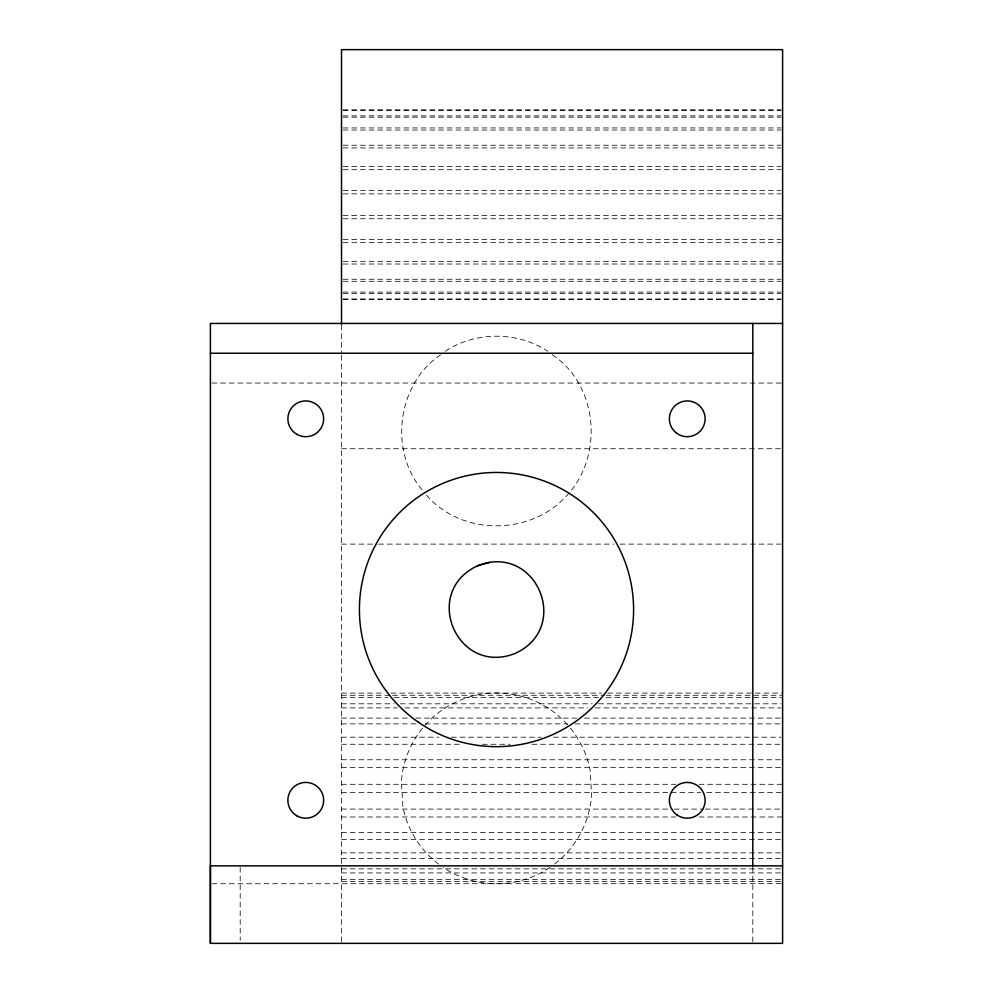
<?xml version="1.0" encoding="UTF-8"?>
<svg xmlns="http://www.w3.org/2000/svg" width="993" height="993" viewBox="0 0 993 993"><rect width="100%" height="100%" fill="white"/><g stroke="black" fill="none" stroke-linecap="round" stroke-linejoin="round"><path stroke-width="0.74" stroke-dasharray="4.96 3.72" d="M440.681 354.786C396.219 384.266 388.337 453.739 424.607 492.764M445.323 351.212C475.448 331.215 517.552 331.215 547.677 351.212M343.069 109.863L781.069 109.863M343.069 110.31L781.069 110.31M343.069 115.883L781.069 115.883M343.069 117.174L781.069 117.174M343.069 127.948L781.069 127.948M343.069 130.009L781.069 130.009M343.069 145.239L781.069 145.239M343.069 147.92L781.069 147.92M343.069 166.576L781.069 166.576M343.069 169.691L781.069 169.691M343.069 190.507L781.069 190.507M343.069 193.858L781.069 193.858M343.069 215.407L781.069 215.407M343.069 218.745L782.608 218.745M343.069 239.561L781.069 239.561M343.069 242.677L781.069 242.677M343.069 261.333L782.608 261.333M343.069 264.014L781.069 264.014M343.069 279.256L781.069 279.256M343.069 281.304L781.069 281.304M343.069 292.079L781.069 292.079M343.069 293.369L781.069 293.369M343.069 298.943L781.069 298.943M343.069 299.389L781.069 299.389M211.931 383.05L782.608 383.05M341.518 448.749L782.608 448.749M341.518 544.114L377.117 544.114M378.668 544.114L613.91 544.114M620.104 544.114L781.069 544.114M341.518 693.089L384.862 693.089M391.043 693.089L601.535 693.089M607.728 693.089L782.608 693.089M341.518 695.274L391.043 695.274M392.595 695.274L604.625 695.274M606.177 695.274L782.608 695.274M341.518 697.396L387.953 697.396M394.147 697.396L598.444 697.396M606.177 697.396L782.608 697.396M341.518 703.814L394.147 703.814M400.34 703.814L592.25 703.814M598.444 703.814L781.069 703.814M341.518 707.897L397.237 707.897M404.983 707.897L587.608 707.897M595.341 707.897L781.069 707.897M341.518 718.113L408.073 718.113M415.806 718.113L576.772 718.113M584.505 718.113L781.069 718.113M341.518 723.885L417.358 723.885M425.103 723.885L567.487 723.885M575.22 723.885L782.608 723.885M341.518 737.191L439.03 737.191M451.405 737.191L541.173 737.191M553.56 737.191L781.069 737.191M341.518 744.266L460.69 744.266M482.362 744.266L510.216 744.266M531.888 744.266L781.069 744.266M341.518 759.769L782.608 759.769M341.518 767.651L781.069 767.651M341.518 784.296L675.823 784.296M699.035 784.296L782.608 784.296M341.518 792.451L669.63 792.451M671.181 792.451L700.586 792.451M706.78 792.451L781.069 792.451M341.518 809.096L672.733 809.096M674.272 809.096L703.677 809.096M705.229 809.096L781.069 809.096M341.518 816.978L675.823 816.978M699.035 816.978L782.608 816.978M341.518 832.482L782.608 832.482M341.518 839.544L782.608 839.544M341.518 852.863L782.608 852.863M341.518 858.635L782.608 858.635M341.518 868.85L782.608 868.85M341.518 872.934L782.608 872.934M341.518 879.351L782.608 879.351M341.518 881.461L782.608 881.461M211.931 883.745L782.608 883.658M552.319 354.786C599.462 385.992 604.104 459.622 563.937 498.573C527.01 536.27 459.238 534.991 425.5 493.918M752.806 867.41L752.806 943.35M341.518 324.972L341.518 354.017M341.518 355.308L341.518 943.35M240.194 867.41L240.194 940.247M554.64 863.972A95.365 95.365 0 0 0 591.642 794.896L590.09 770.047A95.365 95.365 0 0 0 570.28 727.931M549.861 867.423A95.365 95.365 0 0 1 443.275 867.51M438.521 864.096A95.365 95.365 0 0 1 402.91 806.701L401.358 781.851A95.365 95.365 0 0 1 568.393 725.709"/><path stroke-width="1.49" d="M341.518 324.277L341.518 49.65L782.608 49.65L782.608 943.35L210.392 943.35L210.404 865.871L782.608 865.871M477.658 565.749C420.883 592.027 457.227 676.531 515.342 653.357C572.129 627.092 535.773 542.575 477.658 565.749L489.636 562.361M782.608 323.445L210.392 323.445L210.392 943.35M210.392 353.247L752.806 353.247M752.806 323.445L752.806 865.871M677.238 815.116A17.886 17.886 0 0 0 705.08 801.55A17.886 17.886 0 0 0 679.411 784.222A17.886 17.886 0 0 0 677.238 815.116M676.357 432.998A17.886 17.886 0 0 0 704.968 421.144A17.886 17.886 0 0 0 680.404 402.289A17.886 17.886 0 0 0 676.357 432.998M296.634 815.687A17.886 17.886 0 0 0 323.644 800.507A17.886 17.886 0 0 0 296.994 784.706A17.886 17.886 0 0 0 296.634 815.687M296.82 434.301A17.886 17.886 0 0 0 323.644 418.81A17.886 17.886 0 0 0 296.82 403.332A17.886 17.886 0 0 0 296.82 434.301M418.475 722.283A137.096 137.096 0 0 0 633.137 620.762A137.096 137.096 0 0 0 437.888 485.627A137.096 137.096 0 0 0 418.475 722.283"/></g></svg>
